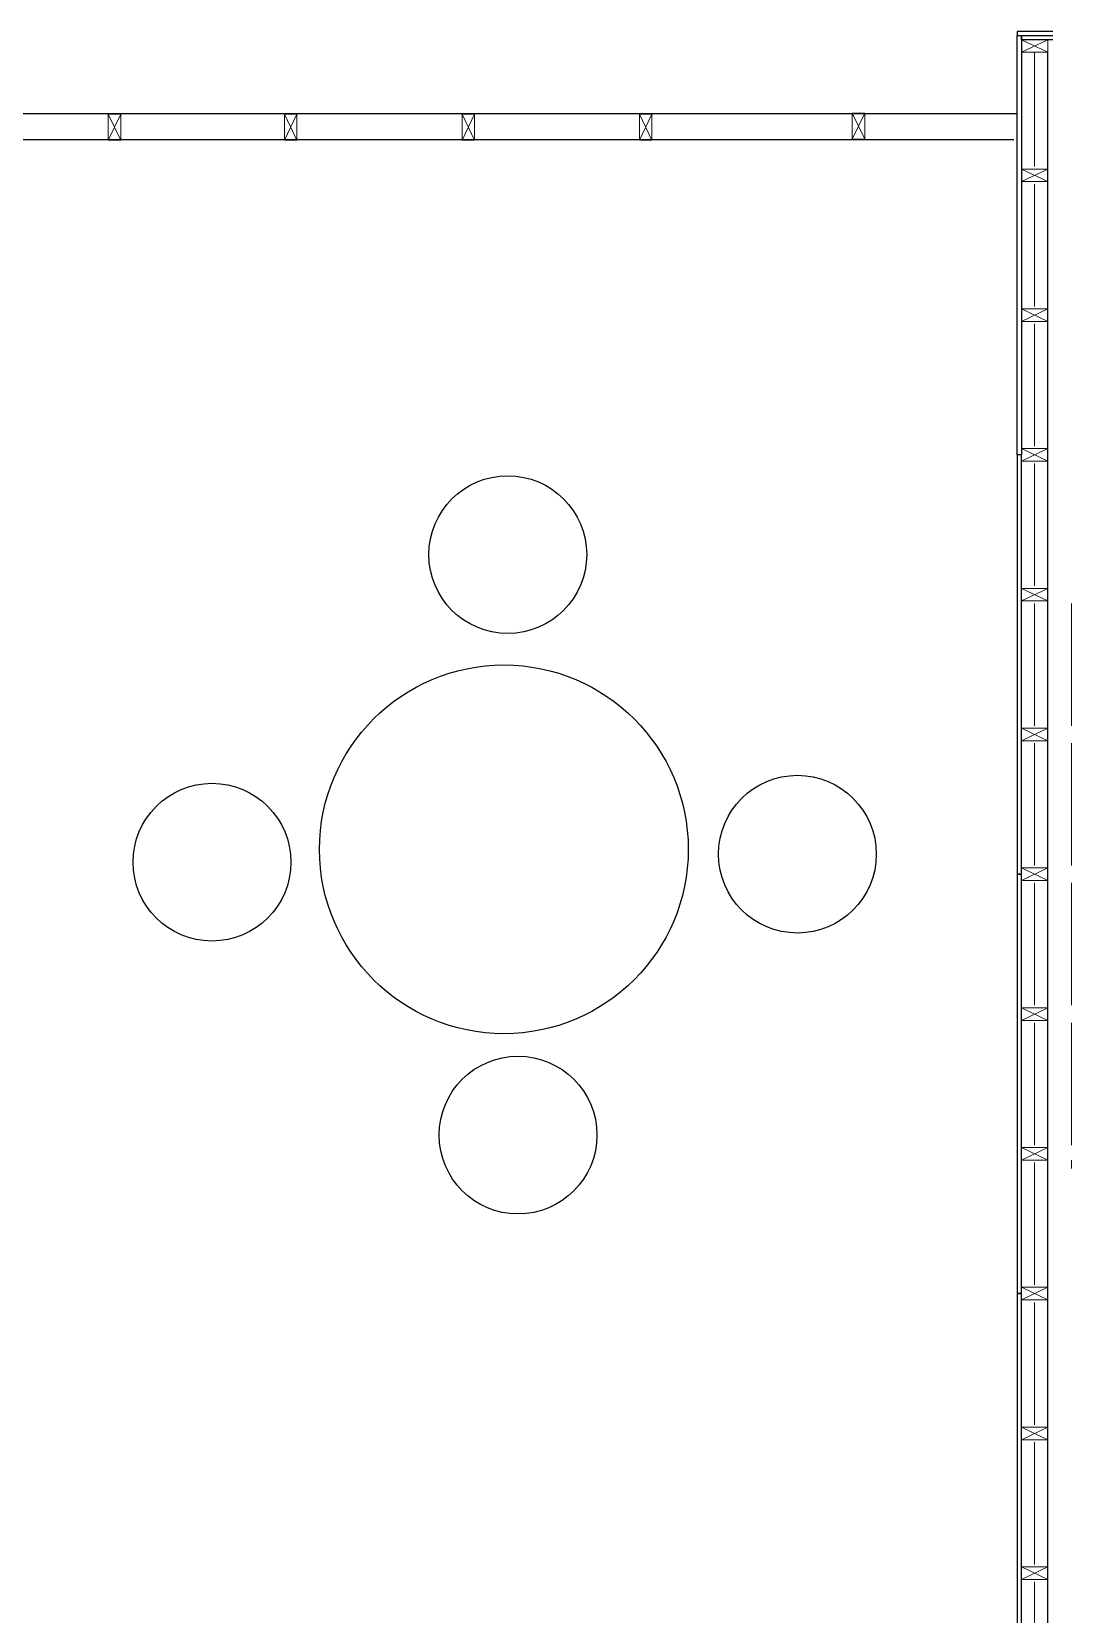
# Model space of a CAD drawing. Header units: inches. Extents: x 11 to 31.6, y 7.4 to 16.5.
# Drawn here: x 14.786 to 17.76, y 11.473 to 16.001 of the extents above; entities that cross this region are included whole.
import ezdxf

# ---------------------------------------------------------------- set-up
doc = ezdxf.new("R2010")
doc.units = ezdxf.units.IN
doc.header["$MEASUREMENT"] = 0
for name, color, linetype, lineweight in [('A-DETL-MCUT', 4, 'Continuous', 25), ('A-ELEV-MBE2', 4, 'Continuous', 25), ('A-WALL-PATT', 8, 'Continuous', 18), ('A-WALL-STUD', 3, 'Continuous', 18)]:
    doc.layers.add(name, color=color, linetype=linetype, lineweight=lineweight)

msp = doc.modelspace()

# ---------------------------------------------------------------- linework, layer by layer
at = {"color": 253}
for centre, radius in [((16.1479, 14.5049), 0.2257), ((16.1368, 13.6616), 0.5275), ((16.9765, 13.6477), 0.2257), ((15.3017, 13.6248), 0.2257), ((16.1773, 12.844), 0.2257)]:
    msp.add_circle(centre, radius, dxfattribs=at)
at = {"layer": 'A-DETL-MCUT'}
for points in [[(17.7076, 16.0014), (17.6056, 16.0014), (17.6056, 15.9904), (17.7076, 15.9904)], [(17.7076, 15.9783), (17.6176, 15.9783), (17.6176, 15.9903), (17.7076, 15.9903)]]:
    msp.add_lwpolyline(points, dxfattribs=at)
for points in [[(17.6056, 14.7903), (17.6056, 15.9903), (17.6176, 15.9903), (17.6176, 14.7903)], [(17.6176, 13.5903), (17.6176, 14.7903), (17.6056, 14.7903), (17.6056, 13.5903)], [(17.6176, 12.3903), (17.6176, 13.5903), (17.6056, 13.5903), (17.6056, 12.3903)], [(17.6176, 11.1903), (17.6176, 12.3903), (17.6056, 12.3903), (17.6056, 11.1903)]]:
    msp.add_lwpolyline(points, close=True, dxfattribs=at)
at = {"layer": 'A-ELEV-MBE2'}
for p, q in [((17.6926, 8.5383), (17.6926, 15.9423)), ((14.6166, 15.7673), (17.6056, 15.7673)), ((14.5956, 15.6923), (17.5956, 15.6923))]:
    msp.add_line(p, q, dxfattribs=at)
at = {"layer": 'A-WALL-PATT', "ltscale": 0.1}
for p, q in [((17.6551, 15.9423), (17.6551, 15.6153)), ((17.6551, 15.5653), (17.6551, 15.2153)), ((17.6551, 15.1653), (17.6551, 14.8153)), ((17.6551, 14.7653), (17.6551, 14.4153)), ((17.6551, 14.3653), (17.6551, 14.0153)), ((17.7602, 14.3653), (17.7602, 14.0153)), ((17.6551, 13.9653), (17.6551, 13.6153)), ((17.7602, 13.9653), (17.7602, 13.6153)), ((17.6551, 13.5653), (17.6551, 13.2153)), ((17.7602, 13.5653), (17.7602, 13.2153)), ((17.6551, 13.1653), (17.6551, 12.8152)), ((17.7602, 13.1653), (17.7602, 12.8152)), ((17.7602, 12.7488), (17.7602, 12.7722)), ((17.6551, 12.7652), (17.6551, 12.4153)), ((17.6551, 12.3653), (17.6551, 12.0153)), ((17.6551, 11.9653), (17.6551, 11.6153)), ((17.6551, 11.5653), (17.6551, 11.2153))]:
    msp.add_line(p, q, dxfattribs=at)
at = {"layer": 'A-WALL-STUD'}
for p, q in [((17.6926, 15.9783), (17.6176, 15.9423)), ((17.6176, 15.9783), (17.6926, 15.9423)), ((15.0046, 15.6905), (15.0406, 15.7655)), ((15.0046, 15.7655), (15.0406, 15.6905)), ((15.5087, 15.6905), (15.5447, 15.7655)), ((15.5087, 15.7655), (15.5447, 15.6905)), ((16.0171, 15.6904), (16.0531, 15.7654)), ((16.0171, 15.7654), (16.0531, 15.6904)), ((16.5243, 15.6904), (16.5603, 15.7654)), ((16.5243, 15.7654), (16.5603, 15.6904)), ((17.133, 15.6935), (17.169, 15.7685)), ((17.133, 15.7685), (17.169, 15.6935)), ((17.6926, 15.6083), (17.6176, 15.5723)), ((17.6176, 15.6083), (17.6926, 15.5723)), ((17.6926, 15.2083), (17.6176, 15.1723)), ((17.6176, 15.2083), (17.6926, 15.1723)), ((17.6926, 15.2083), (17.6176, 15.1723)), ((17.6176, 15.2083), (17.6926, 15.1723)), ((17.6926, 14.8083), (17.6176, 14.7723)), ((17.6176, 14.8083), (17.6926, 14.7723)), ((17.6176, 14.4083), (17.6926, 14.3723)), ((17.6926, 14.4083), (17.6176, 14.3723)), ((17.6926, 14.0083), (17.6176, 13.9723)), ((17.6176, 14.0083), (17.6926, 13.9723)), ((17.6926, 13.5723), (17.6176, 13.6083)), ((17.6176, 13.5723), (17.6926, 13.6083)), ((17.6176, 13.5723), (17.6926, 13.6083)), ((17.6926, 13.5723), (17.6176, 13.6083)), ((17.6926, 13.1723), (17.6176, 13.2083)), ((17.6176, 13.1723), (17.6926, 13.2083)), ((17.6176, 13.1723), (17.6926, 13.2083)), ((17.6926, 13.1723), (17.6176, 13.2083)), ((17.6176, 12.7722), (17.6926, 12.8082)), ((17.6926, 12.7722), (17.6176, 12.8082)), ((17.6176, 12.4083), (17.6926, 12.3723)), ((17.6926, 12.4083), (17.6176, 12.3723)), ((17.6176, 12.0083), (17.6926, 11.9723)), ((17.6926, 12.0083), (17.6176, 11.9723)), ((17.6176, 11.6083), (17.6926, 11.5723)), ((17.6926, 11.6083), (17.6176, 11.5723))]:
    msp.add_line(p, q, dxfattribs=at)
for points in [[(17.6926, 15.9783), (17.6176, 15.9783), (17.6176, 15.9423), (17.6926, 15.9423)], [(15.0046, 15.6905), (15.0046, 15.7655), (15.0406, 15.7655), (15.0406, 15.6905)], [(15.5087, 15.6905), (15.5087, 15.7655), (15.5447, 15.7655), (15.5447, 15.6905)], [(16.0171, 15.6904), (16.0171, 15.7654), (16.0531, 15.7654), (16.0531, 15.6904)], [(16.5243, 15.6904), (16.5243, 15.7654), (16.5603, 15.7654), (16.5603, 15.6904)], [(17.133, 15.6935), (17.133, 15.7685), (17.169, 15.7685), (17.169, 15.6935)], [(17.6926, 15.6083), (17.6176, 15.6083), (17.6176, 15.5723), (17.6926, 15.5723)], [(17.6926, 15.2083), (17.6176, 15.2083), (17.6176, 15.1723), (17.6926, 15.1723)], [(17.6926, 15.2083), (17.6176, 15.2083), (17.6176, 15.1723), (17.6926, 15.1723)], [(17.6926, 14.8083), (17.6176, 14.8083), (17.6176, 14.7723), (17.6926, 14.7723)], [(17.6176, 14.4083), (17.6926, 14.4083), (17.6926, 14.3723), (17.6176, 14.3723)], [(17.6926, 14.0083), (17.6176, 14.0083), (17.6176, 13.9723), (17.6926, 13.9723)], [(17.6926, 13.5723), (17.6176, 13.5723), (17.6176, 13.6083), (17.6926, 13.6083)], [(17.6176, 13.5723), (17.6926, 13.5723), (17.6926, 13.6083), (17.6176, 13.6083)], [(17.6926, 13.1723), (17.6176, 13.1723), (17.6176, 13.2083), (17.6926, 13.2083)], [(17.6176, 13.1723), (17.6926, 13.1723), (17.6926, 13.2083), (17.6176, 13.2083)], [(17.6176, 12.7722), (17.6926, 12.7722), (17.6926, 12.8082), (17.6176, 12.8082)], [(17.6176, 12.4083), (17.6926, 12.4083), (17.6926, 12.3723), (17.6176, 12.3723)], [(17.6176, 12.0083), (17.6926, 12.0083), (17.6926, 11.9723), (17.6176, 11.9723)], [(17.6176, 11.6083), (17.6926, 11.6083), (17.6926, 11.5723), (17.6176, 11.5723)]]:
    msp.add_lwpolyline(points, close=True, dxfattribs=at)

doc.saveas('drawing.dxf')
